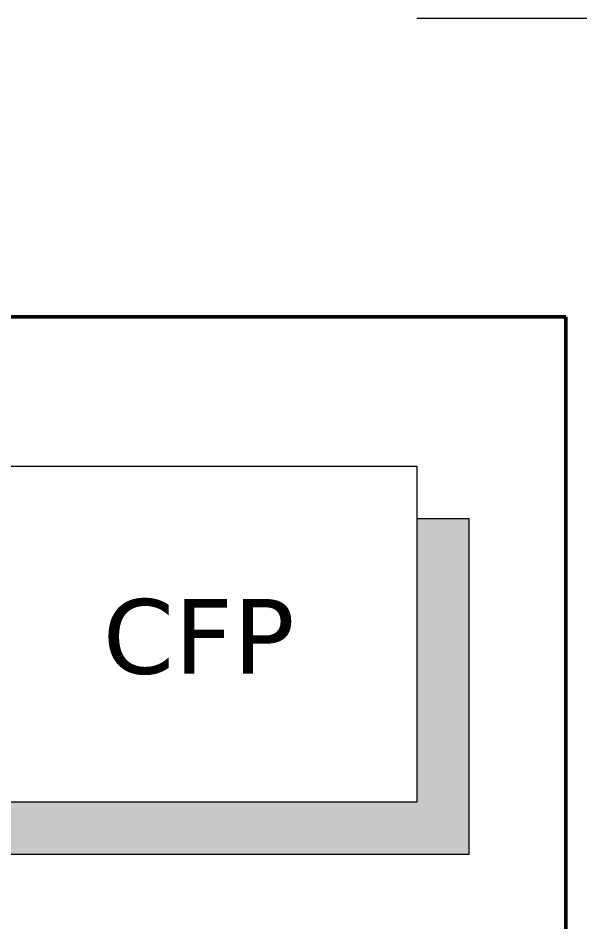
# Model space of a CAD drawing. Header units: millimetres. Extents: x -435 to 27166, y -19117 to 26500.
# Drawn here: x 26084.1 to 26159.4, y 19617.9 to 19739 of the extents above; entities that cross this region are included whole.
import ezdxf

# ---------------------------------------------------------------- set-up
doc = ezdxf.new("R2010")
doc.units = ezdxf.units.MM
for name, color, linetype, lineweight in [('Daglichtkoepel_Bitumen-P1-v1DWG_dwg', 8, 'Continuous', 13), ('R-H cont 0_18', 7, 'Continuous', 18), ('R-H cont 0_50', 50, 'Continuous', 50), ('VELUX_INFO', 250, 'Continuous', 13)]:
    doc.layers.add(name, color=color, linetype=linetype, lineweight=lineweight)
doc.styles.add('Verdana_3', font='verdana.ttf', dxfattribs={"height": 254})

# ---------------------------------------------------------------- blocks, each defined once
blk = doc.blocks.new('Daglichtkoepel_Bitumen-P1-v1DWG_dwg_frame-3211647-Details Appartement')
at = {"layer": 'R-H cont 0_18'}
blk.add_line((10414, 7543.8), (10922, 7543.8), dxfattribs=at)
at = {"layer": 'R-H cont 0_50', "flags": 128}
blk.add_lwpolyline([(660.4, 7340.6), (10515.6, 7340.6), (10515.6, 203.2), (660.4, 203.2)], close=True, dxfattribs=at)
blk = doc.blocks.new('Daglichtkoepel_Bitumen-P1-v1DWG_dwg_VELUX frame-3211648-Details Appartement')
at = {"xscale": 5, "yscale": 5, "zscale": 5}
blk.add_blockref('Daglichtkoepel_Bitumen-P1-v1DWG_dwg_frame-3211647-Details Appartement', (1270, 1270), dxfattribs=at)
blk = doc.blocks.new('Daglichtkoepel_Bitumen-P1-v1DWG_dwg-3211646-Details Appartement')
at = {"layer": 'VELUX_INFO'}
blk.add_hatch(color=7, dxfattribs=at).paths.add_polyline_path([(53517.8, 36144.2), (53517.8, 37287.2), (53340, 37287.2), (53340, 36322), (50342.8, 36322), (50342.8, 36144.2)])
at = {"layer": 'VELUX_INFO', "flags": 128}
blk.add_lwpolyline([(50165, 37465), (53340, 37465), (53340, 36322), (50165, 36322)], close=True, dxfattribs=at)
blk.add_lwpolyline([(53340, 37287.2), (53517.8, 37287.2), (53517.8, 36144.2), (50342.8, 36144.2), (50342.8, 36322)], dxfattribs=at)
blk.add_blockref('Daglichtkoepel_Bitumen-P1-v1DWG_dwg_VELUX frame-3211648-Details Appartement', (0, 0))
at = {"layer": 'VELUX_INFO', "color": 7, "insert": (52270.7, 37012.9), "char_height": 254, "width": 776.047, "attachment_point": 1, "line_spacing_factor": 0.994243, "style": 'Verdana_3'}
blk.add_mtext('CFP', dxfattribs=at)

msp = doc.modelspace()

# ---------------------------------------------------------------- block references
at = {"layer": 'Daglichtkoepel_Bitumen-P1-v1DWG_dwg', "color": 250, "xscale": 0.0393700796202811, "yscale": 0.0393700796202811, "zscale": 0.0393700796202811}
msp.add_blockref('Daglichtkoepel_Bitumen-P1-v1DWG_dwg-3211646-Details Appartement', (24037.5, 18203.96), dxfattribs=at)

doc.saveas('drawing.dxf')
